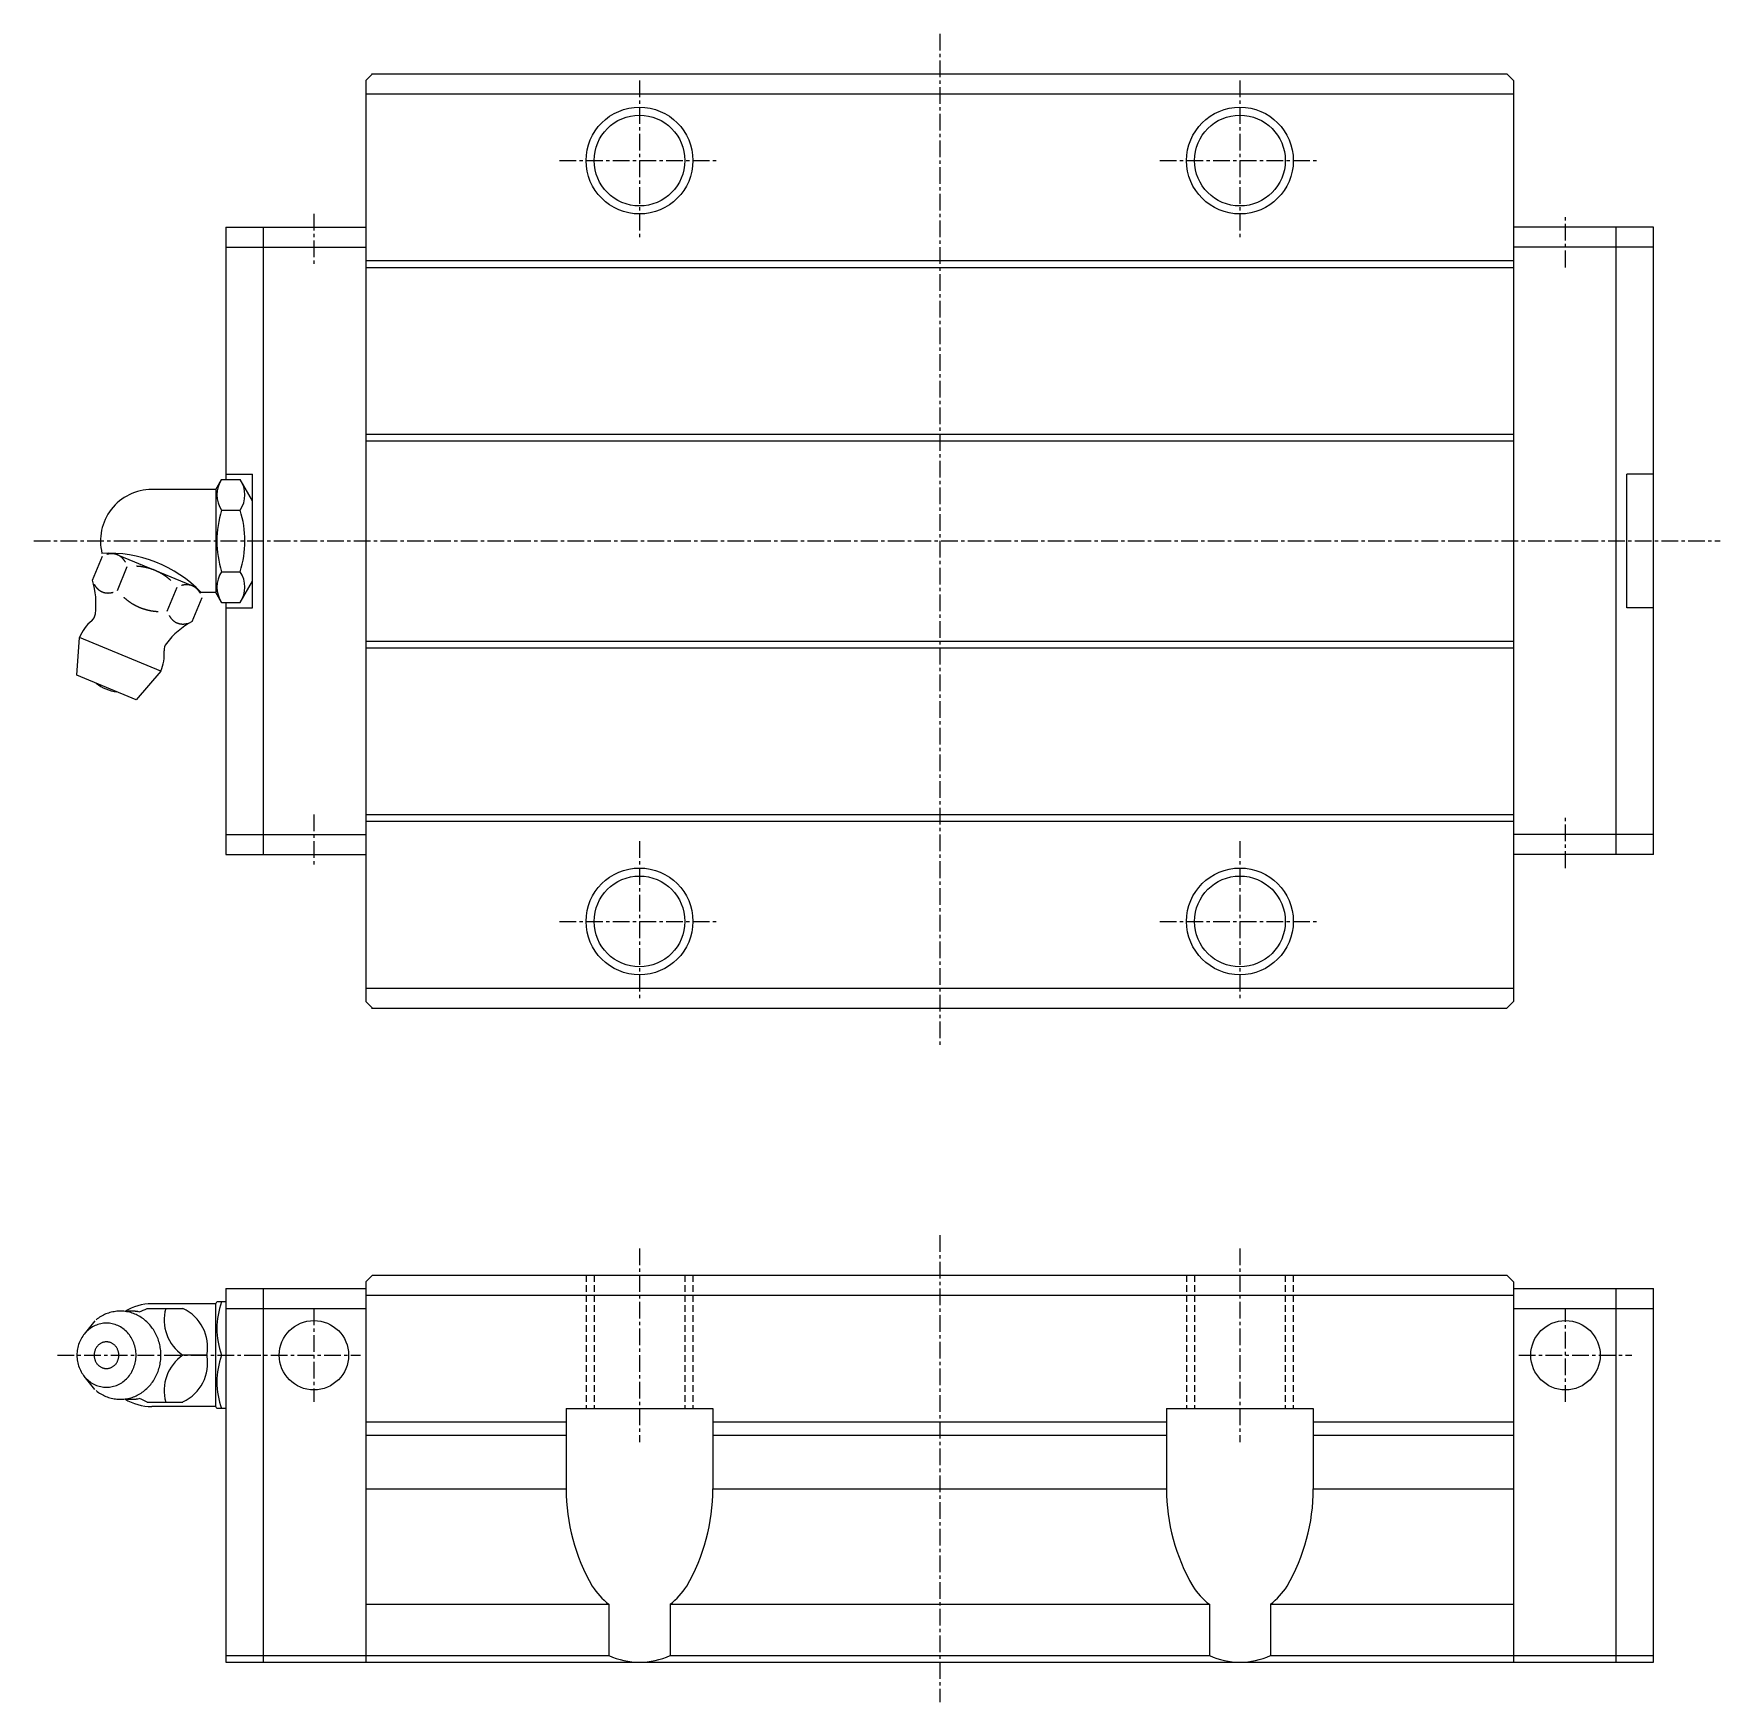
# Model space of a CAD drawing. Extents: x 10 to 241, y 10 to 159.
# Drawn here: x 114.6 to 241, y 34 to 159 of the extents above; entities that cross this region are included whole.
import ezdxf

# ---------------------------------------------------------------- set-up
doc = ezdxf.new("R2010")
doc.units = 0
doc.linetypes.add('CENTER', pattern=[2, 1.25, -0.25, 0.25, -0.25])
doc.linetypes.add('DASHED', pattern=[0.75, 0.5, -0.25])
doc.layers.get('0').update_dxf_attribs({"linetype": 'CONTINUOUS'})
doc.layers.add('CENTER', color=1, linetype='CENTER')

msp = doc.modelspace()

# ---------------------------------------------------------------- linework, layer by layer
at = {"color": 7, "linetype": 'CONTINUOUS'}
for p, q in [((139.499905, 155.49992), (139.999925, 155.99993)), ((139.499925, 155.49996), (139.499925, 86.49996)), ((139.905575, 155.99996), (224.999875, 155.99996)), ((224.999875, 155.99994), (225.499865, 155.49993)), ((225.499925, 155.49993), (225.499925, 86.49999)), ((139.499925, 154.49996), (225.499925, 154.49996)), ((128.999925, 144.49996), (128.999925, 125.59996)), ((128.999925, 144.49996), (139.499925, 144.49996)), ((131.799915, 144.49996), (131.799915, 97.49996)), ((235.999905, 144.49996), (225.499905, 144.49996)), ((233.199925, 97.49996), (233.199925, 144.49996)), ((235.999905, 97.49996), (235.999905, 144.49996)), ((128.999925, 142.99996), (139.499925, 142.99996)), ((235.999905, 142.99996), (225.499905, 142.99996)), ((139.499925, 141.99996), (225.499925, 141.99996)), ((139.499925, 141.49996), (225.499925, 141.49996)), ((139.499925, 128.99996), (225.499925, 128.99996)), ((139.499925, 128.49996), (225.499925, 128.49996)), ((128.243165, 124.84996), (128.676175, 125.59996)), ((128.676165, 125.59996), (130.076165, 125.59996)), ((128.999925, 125.99996), (130.999925, 125.99996)), ((130.999925, 123.99995), (130.076155, 125.59996)), ((130.999925, 115.99996), (130.999925, 125.99996)), ((235.999905, 125.99996), (233.999905, 125.99996)), ((233.999905, 115.99994), (233.999905, 125.99994)), ((128.243145, 124.84996), (123.452025, 124.84996)), ((128.243165, 124.84996), (128.243165, 117.14995)), ((128.676185, 123.29996), (130.076155, 123.29996)), ((118.999405, 118.0622), (119.743285, 119.85808)), ((126.770345, 117.51896), (120.603825, 120.07322)), ((120.870265, 117.28726), (121.614145, 119.08315)), ((128.676175, 118.69996), (130.076165, 118.69996)), ((130.076155, 116.39995), (130.999925, 117.99996)), ((124.611965, 115.73739), (125.355855, 117.53328)), ((126.482825, 114.96246), (127.226705, 116.75835)), ((128.243145, 117.14996), (127.146905, 117.14996)), ((128.676175, 116.39995), (128.243165, 117.14995)), ((128.676165, 116.39996), (130.076175, 116.39996)), ((128.999925, 116.39996), (128.999925, 97.49996)), ((128.999925, 115.99996), (130.999925, 115.99996)), ((235.999905, 115.99996), (233.999905, 115.99996)), ((117.834275, 110.93768), (118.036035, 113.77657)), ((124.133635, 111.25086), (118.036035, 113.77657)), ((139.499925, 113.49996), (225.499925, 113.49996)), ((139.499925, 112.99996), (225.499925, 112.99996)), ((124.133635, 111.25086), (122.268895, 109.1008)), ((122.268895, 109.1008), (117.834275, 110.93768)), ((139.499925, 100.49996), (225.499925, 100.49996)), ((139.499925, 99.99996), (225.499925, 99.99996)), ((128.999925, 98.99996), (139.499925, 98.99996)), ((235.999905, 98.99996), (225.499905, 98.99996)), ((128.999925, 97.49996), (139.499925, 97.49996)), ((235.999905, 97.49996), (225.499905, 97.49996)), ((139.499925, 87.49996), (225.499925, 87.49996)), ((139.499875, 86.49997), (139.999895, 85.99996)), ((139.905575, 85.99996), (224.999875, 85.99996)), ((224.999885, 85.99997), (225.499875, 86.49998)), ((139.49988, 65.49996), (139.9999, 65.99997)), ((139.99995, 65.99996), (224.99991, 65.99996)), ((224.99988, 65.99998), (225.49988, 65.49997)), ((128.99997, 64.99998), (128.99997, 36.99998)), ((128.99997, 64.99998), (139.49995, 64.99998)), ((131.79996, 64.99998), (131.79996, 36.99998)), ((139.49995, 65.5), (139.49995, 36.99998)), ((139.49995, 64.49996), (225.49995, 64.49996)), ((225.49995, 65.49993), (225.49995, 36.99998)), ((225.49995, 64.99998), (235.99994, 64.99998)), ((233.19995, 36.99998), (233.19995, 64.99998)), ((235.99994, 36.99998), (235.99994, 64.99998)), ((123.09889, 63.50738), (125.78334, 63.50738)), ((128.24319, 63.84996), (123.44787, 63.84996)), ((128.24319, 63.84998), (128.32979, 63.99998)), ((128.24319, 56.14998), (128.24319, 63.84998)), ((128.99997, 63.99998), (128.32979, 63.99998)), ((128.99997, 63.49998), (139.49995, 63.49998)), ((225.49995, 63.49998), (235.99994, 63.49998)), ((119.18163, 62.57799), (118.376, 61.57176)), ((127.57135, 59.99998), (125.7755, 59.99998)), ((128.67621, 59.99998), (128.99997, 59.99998)), ((119.18163, 57.42197), (118.376, 58.4282)), ((123.09889, 56.49258), (125.78334, 56.49258)), ((128.24319, 56.14997), (123.45207, 56.14997)), ((128.32979, 55.99998), (128.24319, 56.14998)), ((128.99997, 55.99998), (128.32979, 55.99998)), ((154.49996, 55.99996), (165.49996, 55.99996)), ((154.49996, 55.99996), (154.49996, 49.99996)), ((165.49996, 55.99996), (165.49996, 49.99996)), ((199.49996, 55.99996), (210.49996, 55.99996)), ((199.49996, 55.99996), (199.49996, 49.99996)), ((210.49996, 55.99996), (210.49996, 49.99996)), ((139.49996, 54.99996), (154.49996, 54.99996)), ((165.49996, 54.99996), (199.49996, 54.99996)), ((210.49996, 54.99996), (225.49996, 54.99996)), ((139.49996, 53.99996), (154.49996, 53.99996)), ((165.49996, 53.99996), (199.49996, 53.99996)), ((210.49996, 53.99996), (225.49996, 53.99996)), ((139.49996, 49.99996), (154.49996, 49.99996)), ((165.49996, 49.99996), (199.49996, 49.99996)), ((210.49996, 49.99996), (225.49996, 49.99996)), ((139.49996, 41.33998), (157.70835, 41.33998)), ((157.70835, 41.33998), (157.70835, 37.5)), ((162.29156, 41.33998), (202.70835, 41.33998)), ((162.29156, 41.33998), (162.29156, 37.5)), ((202.70835, 41.33998), (202.70835, 37.5)), ((207.29156, 41.33998), (225.49996, 41.33998)), ((207.29156, 41.33998), (207.29156, 37.5)), ((128.99997, 37.49998), (139.49995, 37.49998)), ((128.99997, 36.99998), (139.49995, 36.99998)), ((139.49995, 37), (225.49995, 37)), ((139.49996, 37.5), (157.70835, 37.5)), ((162.29156, 37.5), (202.70835, 37.5)), ((207.29156, 37.5), (225.49996, 37.5)), ((225.49995, 37.49998), (235.99994, 37.49998)), ((225.49995, 36.99998), (235.99994, 36.99998))]:
    msp.add_line(p, q, dxfattribs=at)
at = {"color": 3, "linetype": 'DASHED'}
for p, q in [((155.99995, 65.99996), (155.99995, 55.99996)), ((156.59995, 65.99996), (156.59995, 55.99996)), ((163.39995, 65.99996), (163.39995, 55.99996)), ((163.99995, 65.99996), (163.99995, 55.99996)), ((200.99995, 65.99996), (200.99995, 55.99996)), ((201.59995, 65.99996), (201.59995, 55.99996)), ((208.39995, 65.99996), (208.39995, 55.99996)), ((208.99995, 65.99996), (208.99995, 55.99996))]:
    msp.add_line(p, q, dxfattribs=at)
at = {"color": 7, "linetype": 'CONTINUOUS'}
for points in [[(121.476, 119.406, 0), (121.469, 119.418, 0), (121.462, 119.43, 0), (121.455, 119.442, 0), (121.448, 119.454, 0), (121.441, 119.466, 0), (121.434, 119.477, 0), (121.426, 119.489, 0), (121.419, 119.5, 0), (121.411, 119.512, 0), (121.404, 119.523, 0), (121.396, 119.534, 0), (121.388, 119.545, 0), (121.38, 119.556, 0), (121.372, 119.567, 0), (121.364, 119.577, 0), (121.356, 119.588, 0), (121.348, 119.598, 0), (121.34, 119.609, 0), (121.331, 119.619, 0), (121.323, 119.629, 0), (121.314, 119.639, 0), (121.306, 119.649, 0), (121.297, 119.659, 0), (121.288, 119.669, 0), (121.28, 119.678, 0), (121.271, 119.688, 0), (121.262, 119.697, 0), (121.253, 119.706, 0), (121.243, 119.715, 0), (121.234, 119.725, 0), (121.225, 119.733, 0), (121.216, 119.742, 0), (121.206, 119.751, 0), (121.197, 119.759, 0), (121.187, 119.768, 0), (121.177, 119.776, 0), (121.168, 119.784, 0), (121.158, 119.792, 0), (121.148, 119.8, 0), (121.138, 119.808, 0), (121.128, 119.816, 0), (121.118, 119.823, 0), (121.108, 119.831, 0), (121.098, 119.838, 0), (121.088, 119.845, 0), (121.077, 119.852, 0), (121.067, 119.859, 0), (121.056, 119.866, 0), (121.046, 119.873, 0), (121.035, 119.88, 0), (121.025, 119.886, 0), (121.014, 119.892, 0), (121.003, 119.899, 0), (120.992, 119.905, 0), (120.981, 119.911, 0), (120.97, 119.916, 0), (120.959, 119.922, 0), (120.948, 119.928, 0), (120.937, 119.933, 0), (120.926, 119.939, 0), (120.915, 119.944, 0), (120.904, 119.949, 0), (120.892, 119.954, 0), (120.881, 119.958, 0), (120.869, 119.963, 0), (120.858, 119.968, 0), (120.846, 119.972, 0), (120.835, 119.976, 0), (120.823, 119.981, 0), (120.811, 119.985, 0), (120.799, 119.988, 0), (120.788, 119.992, 0), (120.776, 119.996, 0), (120.764, 119.999, 0), (120.752, 120.003, 0), (120.74, 120.006, 0), (120.728, 120.009, 0), (120.716, 120.012, 0), (120.704, 120.015, 0), (120.691, 120.017, 0), (120.679, 120.02, 0), (120.667, 120.022, 0), (120.655, 120.025, 0), (120.642, 120.027, 0), (120.63, 120.029, 0), (120.617, 120.031, 0), (120.605, 120.033, 0), (120.592, 120.034, 0), (120.58, 120.036, 0), (120.567, 120.037, 0), (120.555, 120.038, 0), (120.542, 120.039, 0), (120.529, 120.04, 0), (120.517, 120.041, 0), (120.504, 120.042, 0), (120.491, 120.042, 0), (120.478, 120.043, 0), (120.465, 120.043, 0), (120.453, 120.043, 0), (120.44, 120.043, 0), (120.427, 120.043, 0), (120.414, 120.043, 0), (120.401, 120.042, 0), (120.388, 120.042, 0), (120.375, 120.041, 0), (120.362, 120.04, 0), (120.348, 120.039, 0), (120.335, 120.038, 0), (120.322, 120.037, 0), (120.309, 120.036, 0), (120.296, 120.034, 0), (120.283, 120.033, 0), (120.269, 120.031, 0), (120.256, 120.029, 0), (120.243, 120.027, 0), (120.23, 120.025, 0), (120.216, 120.023, 0), (120.203, 120.02, 0), (120.19, 120.018, 0), (120.176, 120.015, 0), (120.163, 120.012, 0), (120.15, 120.009, 0), (120.136, 120.006, 0), (120.123, 120.003, 0), (120.11, 120, 0), (120.096, 119.996, 0), (120.083, 119.992, 0), (120.069, 119.989, 0)], [(124.881, 118.034, 0), (124.865, 118.05, 0), (124.848, 118.065, 0), (124.831, 118.08, 0), (124.814, 118.095, 0), (124.796, 118.11, 0), (124.779, 118.124, 0), (124.762, 118.139, 0), (124.745, 118.153, 0), (124.727, 118.168, 0), (124.71, 118.182, 0), (124.693, 118.196, 0), (124.675, 118.21, 0), (124.657, 118.224, 0), (124.64, 118.238, 0), (124.622, 118.252, 0), (124.604, 118.266, 0), (124.586, 118.279, 0), (124.569, 118.293, 0), (124.551, 118.306, 0), (124.533, 118.319, 0), (124.515, 118.333, 0), (124.496, 118.346, 0), (124.478, 118.359, 0), (124.46, 118.371, 0), (124.442, 118.384, 0), (124.423, 118.397, 0), (124.405, 118.409, 0), (124.387, 118.422, 0), (124.368, 118.434, 0), (124.35, 118.446, 0), (124.331, 118.458, 0), (124.312, 118.47, 0), (124.293, 118.482, 0), (124.275, 118.494, 0), (124.256, 118.506, 0), (124.237, 118.517, 0), (124.218, 118.528, 0), (124.199, 118.54, 0), (124.18, 118.551, 0), (124.161, 118.562, 0), (124.142, 118.573, 0), (124.122, 118.584, 0), (124.103, 118.595, 0), (124.084, 118.606, 0), (124.065, 118.616, 0), (124.045, 118.627, 0), (124.026, 118.637, 0), (124.006, 118.647, 0), (123.987, 118.657, 0), (123.967, 118.667, 0), (123.947, 118.677, 0), (123.928, 118.687, 0), (123.908, 118.697, 0), (123.888, 118.706, 0), (123.868, 118.716, 0), (123.848, 118.725, 0), (123.828, 118.734, 0), (123.808, 118.744, 0), (123.788, 118.753, 0), (123.768, 118.762, 0), (123.748, 118.77, 0), (123.728, 118.779, 0), (123.707, 118.788, 0), (123.687, 118.796, 0), (123.667, 118.804, 0), (123.646, 118.813, 0), (123.626, 118.821, 0), (123.605, 118.829, 0), (123.585, 118.837, 0), (123.564, 118.845, 0), (123.544, 118.852, 0), (123.523, 118.86, 0), (123.502, 118.867, 0), (123.482, 118.875, 0), (123.461, 118.882, 0), (123.44, 118.889, 0), (123.419, 118.896, 0), (123.398, 118.903, 0), (123.377, 118.91, 0), (123.356, 118.916, 0), (123.335, 118.923, 0), (123.314, 118.929, 0), (123.293, 118.936, 0), (123.272, 118.942, 0), (123.251, 118.948, 0), (123.229, 118.954, 0), (123.208, 118.96, 0), (123.187, 118.966, 0), (123.165, 118.971, 0), (123.144, 118.977, 0), (123.122, 118.982, 0), (123.101, 118.988, 0), (123.079, 118.993, 0), (123.058, 118.998, 0), (123.036, 119.003, 0), (123.015, 119.008, 0), (122.993, 119.012, 0), (122.971, 119.017, 0), (122.949, 119.022, 0), (122.928, 119.026, 0), (122.906, 119.03, 0), (122.884, 119.034, 0), (122.862, 119.038, 0), (122.84, 119.042, 0), (122.818, 119.046, 0), (122.796, 119.05, 0), (122.774, 119.053, 0), (122.752, 119.057, 0), (122.73, 119.06, 0), (122.708, 119.064, 0), (122.686, 119.067, 0), (122.663, 119.07, 0), (122.641, 119.073, 0), (122.619, 119.075, 0), (122.597, 119.078, 0), (122.574, 119.081, 0), (122.552, 119.083, 0), (122.53, 119.085, 0), (122.507, 119.087, 0), (122.485, 119.09, 0), (122.462, 119.092, 0), (122.44, 119.093, 0), (122.417, 119.095, 0), (122.395, 119.097, 0), (122.372, 119.098, 0), (122.349, 119.1, 0), (122.327, 119.101, 0), (122.304, 119.102, 0)], [(119.138, 117.739, 0), (119.144, 117.727, 0), (119.151, 117.715, 0), (119.158, 117.703, 0), (119.165, 117.691, 0), (119.173, 117.68, 0), (119.18, 117.668, 0), (119.187, 117.656, 0), (119.195, 117.645, 0), (119.202, 117.634, 0), (119.21, 117.622, 0), (119.218, 117.611, 0), (119.225, 117.6, 0), (119.233, 117.589, 0), (119.241, 117.579, 0), (119.249, 117.568, 0), (119.257, 117.557, 0), (119.266, 117.547, 0), (119.274, 117.537, 0), (119.282, 117.526, 0), (119.291, 117.516, 0), (119.299, 117.506, 0), (119.308, 117.496, 0), (119.316, 117.486, 0), (119.325, 117.477, 0), (119.334, 117.467, 0), (119.343, 117.458, 0), (119.352, 117.448, 0), (119.361, 117.439, 0), (119.37, 117.43, 0), (119.379, 117.421, 0), (119.389, 117.412, 0), (119.398, 117.403, 0), (119.407, 117.395, 0), (119.417, 117.386, 0), (119.426, 117.378, 0), (119.436, 117.369, 0), (119.446, 117.361, 0), (119.456, 117.353, 0), (119.465, 117.345, 0), (119.475, 117.337, 0), (119.485, 117.33, 0), (119.495, 117.322, 0), (119.506, 117.315, 0), (119.516, 117.307, 0), (119.526, 117.3, 0), (119.536, 117.293, 0), (119.547, 117.286, 0), (119.557, 117.279, 0), (119.568, 117.272, 0), (119.578, 117.266, 0), (119.589, 117.259, 0), (119.6, 117.253, 0), (119.61, 117.247, 0), (119.621, 117.241, 0), (119.632, 117.235, 0), (119.643, 117.229, 0), (119.654, 117.223, 0), (119.665, 117.218, 0), (119.676, 117.212, 0), (119.687, 117.207, 0), (119.699, 117.202, 0), (119.71, 117.197, 0), (119.721, 117.192, 0), (119.733, 117.187, 0), (119.744, 117.182, 0), (119.756, 117.178, 0), (119.767, 117.173, 0), (119.779, 117.169, 0), (119.791, 117.165, 0), (119.802, 117.161, 0), (119.814, 117.157, 0), (119.826, 117.153, 0), (119.838, 117.15, 0), (119.85, 117.146, 0), (119.862, 117.143, 0), (119.874, 117.139, 0), (119.886, 117.136, 0), (119.898, 117.133, 0), (119.91, 117.131, 0), (119.922, 117.128, 0), (119.934, 117.125, 0), (119.947, 117.123, 0), (119.959, 117.121, 0), (119.971, 117.118, 0), (119.984, 117.116, 0), (119.996, 117.115, 0), (120.009, 117.113, 0), (120.021, 117.111, 0), (120.034, 117.11, 0), (120.046, 117.108, 0), (120.059, 117.107, 0), (120.072, 117.106, 0), (120.084, 117.105, 0), (120.097, 117.104, 0), (120.11, 117.104, 0), (120.122, 117.103, 0), (120.135, 117.103, 0), (120.148, 117.102, 0), (120.161, 117.102, 0), (120.174, 117.102, 0), (120.187, 117.102, 0), (120.2, 117.103, 0), (120.213, 117.103, 0), (120.226, 117.104, 0), (120.239, 117.104, 0), (120.252, 117.105, 0), (120.265, 117.106, 0), (120.278, 117.107, 0), (120.291, 117.108, 0), (120.304, 117.11, 0), (120.318, 117.111, 0), (120.331, 117.113, 0), (120.344, 117.114, 0), (120.357, 117.116, 0), (120.371, 117.118, 0), (120.384, 117.12, 0), (120.397, 117.123, 0), (120.41, 117.125, 0), (120.424, 117.128, 0), (120.437, 117.13, 0), (120.45, 117.133, 0), (120.464, 117.136, 0), (120.477, 117.139, 0), (120.491, 117.142, 0), (120.504, 117.146, 0), (120.517, 117.149, 0), (120.531, 117.153, 0), (120.544, 117.157, 0)], [(127.089, 117.081, 0), (127.082, 117.093, 0), (127.075, 117.105, 0), (127.068, 117.117, 0), (127.061, 117.129, 0), (127.053, 117.141, 0), (127.046, 117.153, 0), (127.039, 117.164, 0), (127.031, 117.176, 0), (127.024, 117.187, 0), (127.016, 117.198, 0), (127.008, 117.209, 0), (127.001, 117.22, 0), (126.993, 117.231, 0), (126.985, 117.242, 0), (126.977, 117.253, 0), (126.969, 117.263, 0), (126.961, 117.274, 0), (126.952, 117.284, 0), (126.944, 117.294, 0), (126.935, 117.304, 0), (126.927, 117.314, 0), (126.918, 117.324, 0), (126.91, 117.334, 0), (126.901, 117.344, 0), (126.892, 117.353, 0), (126.883, 117.363, 0), (126.874, 117.372, 0), (126.865, 117.382, 0), (126.856, 117.391, 0), (126.847, 117.4, 0), (126.838, 117.409, 0), (126.828, 117.417, 0), (126.819, 117.426, 0), (126.809, 117.435, 0), (126.8, 117.443, 0), (126.79, 117.451, 0), (126.78, 117.459, 0), (126.771, 117.468, 0), (126.761, 117.475, 0), (126.751, 117.483, 0), (126.741, 117.491, 0), (126.731, 117.499, 0), (126.721, 117.506, 0), (126.71, 117.513, 0), (126.7, 117.521, 0), (126.69, 117.528, 0), (126.679, 117.535, 0), (126.669, 117.541, 0), (126.658, 117.548, 0), (126.648, 117.555, 0), (126.637, 117.561, 0), (126.626, 117.568, 0), (126.616, 117.574, 0), (126.605, 117.58, 0), (126.594, 117.586, 0), (126.583, 117.592, 0), (126.572, 117.597, 0), (126.561, 117.603, 0), (126.55, 117.608, 0), (126.539, 117.614, 0), (126.527, 117.619, 0), (126.516, 117.624, 0), (126.505, 117.629, 0), (126.493, 117.634, 0), (126.482, 117.638, 0), (126.47, 117.643, 0), (126.459, 117.647, 0), (126.447, 117.652, 0), (126.436, 117.656, 0), (126.424, 117.66, 0), (126.412, 117.664, 0), (126.4, 117.667, 0), (126.388, 117.671, 0), (126.376, 117.675, 0), (126.364, 117.678, 0), (126.352, 117.681, 0), (126.34, 117.684, 0), (126.328, 117.687, 0), (126.316, 117.69, 0), (126.304, 117.693, 0), (126.292, 117.695, 0), (126.279, 117.698, 0), (126.267, 117.7, 0), (126.255, 117.702, 0), (126.242, 117.704, 0), (126.23, 117.706, 0), (126.218, 117.708, 0), (126.205, 117.709, 0), (126.192, 117.711, 0), (126.18, 117.712, 0), (126.167, 117.713, 0), (126.155, 117.715, 0), (126.142, 117.715, 0), (126.129, 117.716, 0), (126.116, 117.717, 0), (126.104, 117.717, 0), (126.091, 117.718, 0), (126.078, 117.718, 0), (126.065, 117.718, 0), (126.052, 117.718, 0), (126.039, 117.718, 0), (126.026, 117.718, 0), (126.013, 117.718, 0), (126, 117.717, 0), (125.987, 117.716, 0), (125.974, 117.716, 0), (125.961, 117.715, 0), (125.948, 117.714, 0), (125.935, 117.712, 0), (125.922, 117.711, 0), (125.908, 117.709, 0), (125.895, 117.708, 0), (125.882, 117.706, 0), (125.869, 117.704, 0), (125.856, 117.702, 0), (125.842, 117.7, 0), (125.829, 117.698, 0), (125.816, 117.695, 0), (125.802, 117.693, 0), (125.789, 117.69, 0), (125.776, 117.687, 0), (125.762, 117.684, 0), (125.749, 117.681, 0), (125.736, 117.678, 0), (125.722, 117.675, 0), (125.709, 117.671, 0), (125.695, 117.668, 0), (125.682, 117.664, 0)], [(121.345, 116.786, 0), (121.362, 116.771, 0), (121.378, 116.756, 0), (121.395, 116.741, 0), (121.413, 116.726, 0), (121.43, 116.711, 0), (121.447, 116.696, 0), (121.464, 116.682, 0), (121.481, 116.667, 0), (121.499, 116.653, 0), (121.516, 116.638, 0), (121.534, 116.624, 0), (121.551, 116.61, 0), (121.569, 116.596, 0), (121.586, 116.582, 0), (121.604, 116.568, 0), (121.622, 116.555, 0), (121.64, 116.541, 0), (121.658, 116.528, 0), (121.675, 116.514, 0), (121.693, 116.501, 0), (121.712, 116.488, 0), (121.73, 116.475, 0), (121.748, 116.462, 0), (121.766, 116.449, 0), (121.784, 116.436, 0), (121.803, 116.424, 0), (121.821, 116.411, 0), (121.84, 116.399, 0), (121.858, 116.387, 0), (121.877, 116.374, 0), (121.895, 116.362, 0), (121.914, 116.35, 0), (121.933, 116.338, 0), (121.951, 116.327, 0), (121.97, 116.315, 0), (121.989, 116.303, 0), (122.008, 116.292, 0), (122.027, 116.281, 0), (122.046, 116.269, 0), (122.065, 116.258, 0), (122.084, 116.247, 0), (122.104, 116.236, 0), (122.123, 116.226, 0), (122.142, 116.215, 0), (122.162, 116.204, 0), (122.181, 116.194, 0), (122.2, 116.184, 0), (122.22, 116.173, 0), (122.24, 116.163, 0), (122.259, 116.153, 0), (122.279, 116.143, 0), (122.299, 116.133, 0), (122.318, 116.124, 0), (122.338, 116.114, 0), (122.358, 116.105, 0), (122.378, 116.095, 0), (122.398, 116.086, 0), (122.418, 116.077, 0), (122.438, 116.068, 0), (122.458, 116.059, 0), (122.478, 116.05, 0), (122.498, 116.042, 0), (122.519, 116.033, 0), (122.539, 116.024, 0), (122.559, 116.016, 0), (122.58, 116.008, 0), (122.6, 116, 0), (122.621, 115.992, 0), (122.641, 115.984, 0), (122.662, 115.976, 0), (122.682, 115.968, 0), (122.703, 115.961, 0), (122.724, 115.953, 0), (122.745, 115.946, 0), (122.765, 115.939, 0), (122.786, 115.932, 0), (122.807, 115.925, 0), (122.828, 115.918, 0), (122.849, 115.911, 0), (122.87, 115.904, 0), (122.891, 115.898, 0), (122.912, 115.891, 0), (122.933, 115.885, 0), (122.954, 115.879, 0), (122.976, 115.872, 0), (122.997, 115.867, 0), (123.018, 115.861, 0), (123.039, 115.855, 0), (123.061, 115.849, 0), (123.082, 115.844, 0), (123.104, 115.838, 0), (123.125, 115.833, 0), (123.147, 115.828, 0), (123.168, 115.823, 0), (123.19, 115.818, 0), (123.211, 115.813, 0), (123.233, 115.808, 0), (123.255, 115.804, 0), (123.277, 115.799, 0), (123.298, 115.795, 0), (123.32, 115.79, 0), (123.342, 115.786, 0), (123.364, 115.782, 0), (123.386, 115.778, 0), (123.408, 115.774, 0), (123.43, 115.771, 0), (123.452, 115.767, 0), (123.474, 115.764, 0), (123.496, 115.76, 0), (123.518, 115.757, 0), (123.54, 115.754, 0), (123.563, 115.751, 0), (123.585, 115.748, 0), (123.607, 115.745, 0), (123.629, 115.743, 0), (123.652, 115.74, 0), (123.674, 115.738, 0), (123.697, 115.735, 0), (123.719, 115.733, 0), (123.741, 115.731, 0), (123.764, 115.729, 0), (123.786, 115.727, 0), (123.809, 115.725, 0), (123.831, 115.724, 0), (123.854, 115.722, 0), (123.877, 115.721, 0), (123.899, 115.72, 0), (123.922, 115.718, 0)], [(124.75, 115.415, 0), (124.757, 115.402, 0), (124.764, 115.39, 0), (124.771, 115.378, 0), (124.778, 115.367, 0), (124.785, 115.355, 0), (124.793, 115.343, 0), (124.8, 115.332, 0), (124.807, 115.32, 0), (124.815, 115.309, 0), (124.822, 115.298, 0), (124.83, 115.287, 0), (124.838, 115.276, 0), (124.846, 115.265, 0), (124.854, 115.254, 0), (124.862, 115.243, 0), (124.87, 115.233, 0), (124.878, 115.222, 0), (124.886, 115.212, 0), (124.895, 115.201, 0), (124.903, 115.191, 0), (124.912, 115.181, 0), (124.92, 115.171, 0), (124.929, 115.162, 0), (124.938, 115.152, 0), (124.947, 115.142, 0), (124.955, 115.133, 0), (124.964, 115.123, 0), (124.974, 115.114, 0), (124.983, 115.105, 0), (124.992, 115.096, 0), (125.001, 115.087, 0), (125.01, 115.078, 0), (125.02, 115.07, 0), (125.029, 115.061, 0), (125.039, 115.053, 0), (125.049, 115.044, 0), (125.058, 115.036, 0), (125.068, 115.028, 0), (125.078, 115.02, 0), (125.088, 115.012, 0), (125.098, 115.005, 0), (125.108, 114.997, 0), (125.118, 114.99, 0), (125.128, 114.982, 0), (125.139, 114.975, 0), (125.149, 114.968, 0), (125.159, 114.961, 0), (125.17, 114.954, 0), (125.18, 114.948, 0), (125.191, 114.941, 0), (125.201, 114.934, 0), (125.212, 114.928, 0), (125.223, 114.922, 0), (125.234, 114.916, 0), (125.245, 114.91, 0), (125.256, 114.904, 0), (125.267, 114.898, 0), (125.278, 114.893, 0), (125.289, 114.887, 0), (125.3, 114.882, 0), (125.311, 114.877, 0), (125.323, 114.872, 0), (125.334, 114.867, 0), (125.345, 114.862, 0), (125.357, 114.857, 0), (125.368, 114.853, 0), (125.38, 114.848, 0), (125.391, 114.844, 0), (125.403, 114.84, 0), (125.415, 114.836, 0), (125.427, 114.832, 0), (125.438, 114.828, 0), (125.45, 114.825, 0), (125.462, 114.821, 0), (125.474, 114.818, 0), (125.486, 114.815, 0), (125.498, 114.812, 0), (125.51, 114.809, 0), (125.522, 114.806, 0), (125.535, 114.803, 0), (125.547, 114.801, 0), (125.559, 114.798, 0), (125.571, 114.796, 0), (125.584, 114.794, 0), (125.596, 114.792, 0), (125.609, 114.79, 0), (125.621, 114.788, 0), (125.634, 114.786, 0), (125.646, 114.785, 0), (125.659, 114.784, 0), (125.671, 114.782, 0), (125.684, 114.781, 0), (125.697, 114.78, 0), (125.709, 114.779, 0), (125.722, 114.779, 0), (125.735, 114.778, 0), (125.748, 114.778, 0), (125.761, 114.778, 0), (125.774, 114.777, 0), (125.787, 114.777, 0), (125.799, 114.778, 0), (125.812, 114.778, 0), (125.825, 114.778, 0), (125.838, 114.779, 0), (125.851, 114.779, 0), (125.865, 114.78, 0), (125.878, 114.781, 0), (125.891, 114.782, 0), (125.904, 114.783, 0), (125.917, 114.785, 0), (125.93, 114.786, 0), (125.943, 114.788, 0), (125.957, 114.79, 0), (125.97, 114.792, 0), (125.983, 114.794, 0), (125.996, 114.796, 0), (126.01, 114.798, 0), (126.023, 114.8, 0), (126.036, 114.803, 0), (126.05, 114.806, 0), (126.063, 114.808, 0), (126.076, 114.811, 0), (126.09, 114.814, 0), (126.103, 114.818, 0), (126.117, 114.821, 0), (126.13, 114.824, 0), (126.143, 114.828, 0), (126.157, 114.832, 0)], [(119.274, 57.3451, 0), (119.36, 57.2791, 0), (119.447, 57.2164, 0), (119.537, 57.1569, 0), (119.628, 57.1008, 0), (119.722, 57.0482, 0), (119.817, 56.9991, 0), (119.913, 56.9536, 0), (120.011, 56.9116, 0), (120.11, 56.8734, 0), (120.21, 56.8389, 0), (120.311, 56.8081, 0), (120.413, 56.7811, 0), (120.516, 56.7579, 0), (120.62, 56.7386, 0), (120.724, 56.7232, 0), (120.828, 56.7117, 0), (120.933, 56.7041, 0), (121.038, 56.7004, 0), (121.143, 56.7006, 0), (121.248, 56.7047, 0), (121.353, 56.7128, 0), (121.458, 56.7248, 0), (121.562, 56.7406, 0), (121.665, 56.7604, 0), (121.768, 56.7839, 0), (121.87, 56.8114, 0), (121.971, 56.8426, 0), (122.071, 56.8775, 0), (122.17, 56.9162, 0), (122.268, 56.9585, 0), (122.364, 57.0045, 0), (122.459, 57.054, 0), (122.552, 57.107, 0), (122.643, 57.1634, 0), (122.732, 57.2233, 0), (122.82, 57.2864, 0), (122.905, 57.3527, 0), (122.988, 57.4222, 0), (123.069, 57.4948, 0), (123.148, 57.5703, 0), (123.224, 57.6487, 0), (123.298, 57.73, 0), (123.369, 57.8139, 0), (123.437, 57.9004, 0), (123.502, 57.9894, 0), (123.565, 58.0808, 0), (123.625, 58.1745, 0), (123.681, 58.2704, 0), (123.735, 58.3683, 0), (123.785, 58.4681, 0), (123.832, 58.5698, 0), (123.876, 58.6732, 0), (123.917, 58.7781, 0), (123.954, 58.8845, 0), (123.988, 58.9923, 0), (124.018, 59.1012, 0), (124.045, 59.2112, 0), (124.069, 59.3221, 0), (124.088, 59.4339, 0), (124.105, 59.5463, 0), (124.117, 59.6592, 0), (124.126, 59.7726, 0), (124.132, 59.8862, 0), (124.134, 60, 0), (124.132, 60.1137, 0), (124.126, 60.2274, 0), (124.117, 60.3407, 0), (124.105, 60.4537, 0), (124.088, 60.5661, 0), (124.069, 60.6778, 0), (124.045, 60.7888, 0), (124.018, 60.8988, 0), (123.988, 61.0077, 0), (123.954, 61.1154, 0), (123.917, 61.2218, 0), (123.876, 61.3268, 0), (123.832, 61.4301, 0), (123.785, 61.5318, 0), (123.735, 61.6317, 0), (123.681, 61.7296, 0), (123.625, 61.8254, 0), (123.565, 61.9191, 0), (123.502, 62.0105, 0), (123.437, 62.0996, 0), (123.369, 62.1861, 0), (123.298, 62.27, 0), (123.224, 62.3512, 0), (123.148, 62.4296, 0), (123.069, 62.5052, 0), (122.988, 62.5777, 0), (122.905, 62.6472, 0), (122.82, 62.7136, 0), (122.732, 62.7767, 0), (122.643, 62.8365, 0), (122.552, 62.893, 0), (122.459, 62.946, 0), (122.364, 62.9955, 0), (122.268, 63.0414, 0), (122.17, 63.0838, 0), (122.071, 63.1224, 0), (121.971, 63.1574, 0), (121.87, 63.1886, 0), (121.768, 63.216, 0), (121.665, 63.2396, 0), (121.562, 63.2593, 0), (121.458, 63.2752, 0), (121.353, 63.2872, 0), (121.248, 63.2952, 0), (121.143, 63.2994, 0), (121.038, 63.2996, 0), (120.933, 63.2959, 0), (120.828, 63.2883, 0), (120.724, 63.2767, 0), (120.62, 63.2613, 0), (120.516, 63.242, 0), (120.413, 63.2189, 0), (120.311, 63.1919, 0), (120.21, 63.1611, 0), (120.11, 63.1266, 0), (120.011, 63.0883, 0), (119.913, 63.0464, 0), (119.817, 63.0009, 0), (119.722, 62.9517, 0), (119.628, 62.8991, 0), (119.537, 62.8431, 0), (119.447, 62.7836, 0), (119.36, 62.7209, 0), (119.274, 62.6549, 0)], [(122.459, 63.2527, 0), (122.452, 63.254, 0), (122.445, 63.2553, 0), (122.438, 63.2565, 0), (122.431, 63.2578, 0), (122.424, 63.259, 0), (122.416, 63.2602, 0), (122.409, 63.2614, 0), (122.402, 63.2626, 0), (122.395, 63.2637, 0), (122.388, 63.2649, 0), (122.381, 63.266, 0), (122.374, 63.2671, 0), (122.367, 63.2682, 0), (122.36, 63.2692, 0), (122.353, 63.2703, 0), (122.346, 63.2713, 0), (122.339, 63.2723, 0), (122.331, 63.2733, 0), (122.324, 63.2743, 0), (122.317, 63.2752, 0), (122.31, 63.2762, 0), (122.303, 63.2771, 0), (122.296, 63.278, 0), (122.289, 63.2789, 0), (122.282, 63.2797, 0), (122.275, 63.2806, 0), (122.268, 63.2814, 0), (122.26, 63.2822, 0), (122.253, 63.283, 0), (122.246, 63.2838, 0), (122.239, 63.2845, 0), (122.232, 63.2853, 0), (122.225, 63.286, 0), (122.218, 63.2867, 0), (122.211, 63.2874, 0), (122.203, 63.2881, 0), (122.196, 63.2887, 0), (122.189, 63.2893, 0), (122.182, 63.2899, 0), (122.175, 63.2905, 0), (122.168, 63.2911, 0), (122.161, 63.2917, 0), (122.154, 63.2922, 0), (122.146, 63.2927, 0), (122.139, 63.2932, 0), (122.132, 63.2937, 0), (122.125, 63.2942, 0), (122.118, 63.2946, 0), (122.111, 63.2951, 0), (122.104, 63.2955, 0), (122.096, 63.2959, 0), (122.089, 63.2963, 0), (122.082, 63.2966, 0), (122.075, 63.297, 0), (122.068, 63.2973, 0), (122.061, 63.2976, 0), (122.054, 63.2979, 0), (122.046, 63.2981, 0), (122.039, 63.2984, 0), (122.032, 63.2986, 0), (122.025, 63.2988, 0), (122.018, 63.299, 0), (122.011, 63.2992, 0), (122.003, 63.2994, 0), (121.996, 63.2995, 0), (121.989, 63.2996, 0), (121.982, 63.2997, 0), (121.975, 63.2998, 0), (121.968, 63.2999, 0), (121.961, 63.2999, 0), (121.953, 63.3, 0), (121.946, 63.3, 0), (121.939, 63.3, 0), (121.932, 63.3, 0), (121.925, 63.2999, 0), (121.918, 63.2999, 0), (121.911, 63.2998, 0), (121.903, 63.2997, 0), (121.896, 63.2996, 0), (121.889, 63.2994, 0), (121.882, 63.2993, 0), (121.875, 63.2991, 0), (121.868, 63.2989, 0), (121.86, 63.2987, 0), (121.853, 63.2985, 0), (121.846, 63.2983, 0), (121.839, 63.298, 0), (121.832, 63.2977, 0), (121.825, 63.2974, 0), (121.818, 63.2971, 0), (121.81, 63.2968, 0), (121.803, 63.2964, 0), (121.796, 63.2961, 0), (121.789, 63.2957, 0), (121.782, 63.2953, 0), (121.775, 63.2949, 0), (121.768, 63.2944, 0), (121.76, 63.294, 0), (121.753, 63.2935, 0), (121.746, 63.293, 0), (121.739, 63.2925, 0), (121.732, 63.2919, 0), (121.725, 63.2914, 0), (121.718, 63.2908, 0), (121.71, 63.2902, 0), (121.703, 63.2896, 0), (121.696, 63.289, 0), (121.689, 63.2884, 0), (121.682, 63.2877, 0), (121.675, 63.287, 0), (121.668, 63.2863, 0), (121.661, 63.2856, 0), (121.653, 63.2849, 0), (121.646, 63.2842, 0), (121.639, 63.2834, 0), (121.632, 63.2826, 0), (121.625, 63.2818, 0), (121.618, 63.281, 0), (121.611, 63.2801, 0), (121.604, 63.2793, 0), (121.597, 63.2784, 0), (121.589, 63.2775, 0), (121.582, 63.2766, 0), (121.575, 63.2757, 0), (121.568, 63.2747, 0), (121.561, 63.2738, 0), (121.554, 63.2728, 0), (121.547, 63.2718, 0)], [(120.052, 57.6, 0), (120.16, 57.6029, 0), (120.269, 57.6115, 0), (120.377, 57.626, 0), (120.484, 57.6461, 0), (120.59, 57.6719, 0), (120.695, 57.7033, 0), (120.799, 57.7403, 0), (120.9, 57.7827, 0), (121, 57.8304, 0), (121.097, 57.8834, 0), (121.192, 57.9414, 0), (121.284, 58.0045, 0), (121.372, 58.0723, 0), (121.458, 58.1448, 0), (121.541, 58.2217, 0), (121.62, 58.3029, 0), (121.695, 58.3882, 0), (121.766, 58.4774, 0), (121.833, 58.5703, 0), (121.895, 58.6666, 0), (121.953, 58.7661, 0), (122.007, 58.8686, 0), (122.056, 58.9738, 0), (122.1, 59.0815, 0), (122.139, 59.1914, 0), (122.173, 59.3033, 0), (122.202, 59.4168, 0), (122.226, 59.5318, 0), (122.245, 59.6478, 0), (122.258, 59.7647, 0), (122.266, 59.8822, 0), (122.269, 60, 0), (122.266, 60.1177, 0), (122.258, 60.2352, 0), (122.245, 60.3521, 0), (122.226, 60.4682, 0), (122.202, 60.5831, 0), (122.173, 60.6967, 0), (122.139, 60.8085, 0), (122.1, 60.9184, 0), (122.056, 61.0261, 0), (122.007, 61.1313, 0), (121.953, 61.2338, 0), (121.895, 61.3333, 0), (121.833, 61.4297, 0), (121.766, 61.5225, 0), (121.695, 61.6117, 0), (121.62, 61.697, 0), (121.541, 61.7783, 0), (121.458, 61.8552, 0), (121.372, 61.9277, 0), (121.284, 61.9955, 0), (121.192, 62.0585, 0), (121.097, 62.1166, 0), (121, 62.1696, 0), (120.9, 62.2173, 0), (120.799, 62.2597, 0), (120.695, 62.2966, 0), (120.59, 62.3281, 0), (120.484, 62.3539, 0), (120.377, 62.374, 0), (120.269, 62.3884, 0), (120.16, 62.3971, 0), (120.052, 62.4, 0), (119.943, 62.3971, 0), (119.834, 62.3884, 0), (119.726, 62.374, 0), (119.619, 62.3539, 0), (119.513, 62.3281, 0), (119.408, 62.2966, 0), (119.305, 62.2597, 0), (119.203, 62.2173, 0), (119.104, 62.1696, 0), (119.006, 62.1166, 0), (118.912, 62.0585, 0), (118.82, 61.9955, 0), (118.731, 61.9277, 0), (118.645, 61.8552, 0), (118.563, 61.7783, 0), (118.484, 61.697, 0), (118.409, 61.6117, 0), (118.338, 61.5225, 0), (118.271, 61.4297, 0), (118.208, 61.3333, 0), (118.15, 61.2338, 0), (118.096, 61.1313, 0), (118.047, 61.0261, 0), (118.003, 60.9184, 0), (117.964, 60.8085, 0), (117.93, 60.6967, 0), (117.901, 60.5831, 0), (117.877, 60.4682, 0), (117.858, 60.3521, 0), (117.845, 60.2352, 0), (117.837, 60.1177, 0), (117.834, 60, 0), (117.837, 59.8822, 0), (117.845, 59.7647, 0), (117.858, 59.6478, 0), (117.877, 59.5318, 0), (117.901, 59.4168, 0), (117.93, 59.3033, 0), (117.964, 59.1914, 0), (118.003, 59.0815, 0), (118.047, 58.9738, 0), (118.096, 58.8686, 0), (118.15, 58.7661, 0), (118.208, 58.6666, 0), (118.271, 58.5703, 0), (118.338, 58.4774, 0), (118.409, 58.3882, 0), (118.484, 58.3029, 0), (118.563, 58.2217, 0), (118.645, 58.1448, 0), (118.731, 58.0723, 0), (118.82, 58.0045, 0), (118.912, 57.9414, 0), (119.006, 57.8834, 0), (119.104, 57.8304, 0), (119.203, 57.7827, 0), (119.305, 57.7403, 0), (119.408, 57.7033, 0), (119.513, 57.6719, 0), (119.619, 57.6461, 0), (119.726, 57.626, 0), (119.834, 57.6115, 0), (119.943, 57.6029, 0), (120.052, 57.6, 0)], [(120.052, 59, 0), (120.097, 59.0012, 0), (120.142, 59.0048, 0), (120.187, 59.0108, 0), (120.232, 59.0192, 0), (120.276, 59.03, 0), (120.32, 59.043, 0), (120.363, 59.0584, 0), (120.405, 59.0761, 0), (120.447, 59.096, 0), (120.487, 59.1181, 0), (120.527, 59.1423, 0), (120.565, 59.1685, 0), (120.602, 59.1968, 0), (120.638, 59.227, 0), (120.672, 59.259, 0), (120.705, 59.2929, 0), (120.736, 59.3284, 0), (120.766, 59.3656, 0), (120.794, 59.4043, 0), (120.82, 59.4444, 0), (120.844, 59.4859, 0), (120.866, 59.5286, 0), (120.887, 59.5724, 0), (120.905, 59.6173, 0), (120.921, 59.6631, 0), (120.936, 59.7097, 0), (120.948, 59.757, 0), (120.958, 59.8049, 0), (120.966, 59.8533, 0), (120.971, 59.902, 0), (120.974, 59.9509, 0), (120.976, 60, 0), (120.974, 60.049, 0), (120.971, 60.098, 0), (120.966, 60.1467, 0), (120.958, 60.1951, 0), (120.948, 60.243, 0), (120.936, 60.2903, 0), (120.921, 60.3369, 0), (120.905, 60.3827, 0), (120.887, 60.4275, 0), (120.866, 60.4714, 0), (120.844, 60.5141, 0), (120.82, 60.5555, 0), (120.794, 60.5957, 0), (120.766, 60.6344, 0), (120.736, 60.6715, 0), (120.705, 60.7071, 0), (120.672, 60.7409, 0), (120.638, 60.773, 0), (120.602, 60.8032, 0), (120.565, 60.8314, 0), (120.527, 60.8577, 0), (120.487, 60.8819, 0), (120.447, 60.904, 0), (120.405, 60.9239, 0), (120.363, 60.9415, 0), (120.32, 60.9569, 0), (120.276, 60.97, 0), (120.232, 60.9808, 0), (120.187, 60.9892, 0), (120.142, 60.9952, 0), (120.097, 60.9988, 0), (120.052, 61, 0), (120.006, 60.9988, 0), (119.961, 60.9952, 0), (119.916, 60.9892, 0), (119.871, 60.9808, 0), (119.827, 60.97, 0), (119.783, 60.9569, 0), (119.74, 60.9415, 0), (119.698, 60.9239, 0), (119.657, 60.904, 0), (119.616, 60.8819, 0), (119.577, 60.8577, 0), (119.538, 60.8314, 0), (119.501, 60.8032, 0), (119.466, 60.773, 0), (119.431, 60.7409, 0), (119.398, 60.7071, 0), (119.367, 60.6715, 0), (119.337, 60.6344, 0), (119.31, 60.5957, 0), (119.283, 60.5555, 0), (119.259, 60.5141, 0), (119.237, 60.4714, 0), (119.216, 60.4275, 0), (119.198, 60.3827, 0), (119.182, 60.3369, 0), (119.168, 60.2903, 0), (119.155, 60.243, 0), (119.146, 60.1951, 0), (119.138, 60.1467, 0), (119.132, 60.098, 0), (119.129, 60.049, 0), (119.128, 60, 0), (119.129, 59.9509, 0), (119.132, 59.902, 0), (119.138, 59.8533, 0), (119.146, 59.8049, 0), (119.155, 59.757, 0), (119.168, 59.7097, 0), (119.182, 59.6631, 0), (119.198, 59.6173, 0), (119.216, 59.5724, 0), (119.237, 59.5286, 0), (119.259, 59.4859, 0), (119.283, 59.4444, 0), (119.31, 59.4043, 0), (119.337, 59.3656, 0), (119.367, 59.3284, 0), (119.398, 59.2929, 0), (119.431, 59.259, 0), (119.466, 59.227, 0), (119.501, 59.1968, 0), (119.538, 59.1685, 0), (119.577, 59.1423, 0), (119.616, 59.1181, 0), (119.657, 59.096, 0), (119.698, 59.0761, 0), (119.74, 59.0584, 0), (119.783, 59.043, 0), (119.827, 59.03, 0), (119.871, 59.0192, 0), (119.916, 59.0108, 0), (119.961, 59.0048, 0), (120.006, 59.0012, 0), (120.052, 59, 0)], [(121.547, 56.7282, 0), (121.554, 56.7272, 0), (121.561, 56.7262, 0), (121.568, 56.7252, 0), (121.575, 56.7243, 0), (121.582, 56.7234, 0), (121.589, 56.7224, 0), (121.597, 56.7215, 0), (121.604, 56.7207, 0), (121.611, 56.7198, 0), (121.618, 56.719, 0), (121.625, 56.7182, 0), (121.632, 56.7174, 0), (121.639, 56.7166, 0), (121.646, 56.7158, 0), (121.653, 56.7151, 0), (121.661, 56.7143, 0), (121.668, 56.7136, 0), (121.675, 56.7129, 0), (121.682, 56.7122, 0), (121.689, 56.7116, 0), (121.696, 56.7109, 0), (121.703, 56.7103, 0), (121.71, 56.7097, 0), (121.718, 56.7091, 0), (121.725, 56.7086, 0), (121.732, 56.708, 0), (121.739, 56.7075, 0), (121.746, 56.707, 0), (121.753, 56.7065, 0), (121.76, 56.706, 0), (121.768, 56.7055, 0), (121.775, 56.7051, 0), (121.782, 56.7047, 0), (121.789, 56.7043, 0), (121.796, 56.7039, 0), (121.803, 56.7035, 0), (121.81, 56.7032, 0), (121.818, 56.7028, 0), (121.825, 56.7025, 0), (121.832, 56.7022, 0), (121.839, 56.702, 0), (121.846, 56.7017, 0), (121.853, 56.7015, 0), (121.86, 56.7012, 0), (121.868, 56.701, 0), (121.875, 56.7008, 0), (121.882, 56.7007, 0), (121.889, 56.7005, 0), (121.896, 56.7004, 0), (121.903, 56.7003, 0), (121.911, 56.7002, 0), (121.918, 56.7001, 0), (121.925, 56.7, 0), (121.932, 56.7, 0), (121.939, 56.7, 0), (121.946, 56.7, 0), (121.953, 56.7, 0), (121.961, 56.7, 0), (121.968, 56.7001, 0), (121.975, 56.7001, 0), (121.982, 56.7002, 0), (121.989, 56.7003, 0), (121.996, 56.7005, 0), (122.003, 56.7006, 0), (122.011, 56.7008, 0), (122.018, 56.7009, 0), (122.025, 56.7011, 0), (122.032, 56.7013, 0), (122.039, 56.7016, 0), (122.046, 56.7018, 0), (122.054, 56.7021, 0), (122.061, 56.7024, 0), (122.068, 56.7027, 0), (122.075, 56.703, 0), (122.082, 56.7033, 0), (122.089, 56.7037, 0), (122.096, 56.7041, 0), (122.104, 56.7045, 0), (122.111, 56.7049, 0), (122.118, 56.7053, 0), (122.125, 56.7058, 0), (122.132, 56.7062, 0), (122.139, 56.7067, 0), (122.146, 56.7072, 0), (122.154, 56.7077, 0), (122.161, 56.7083, 0), (122.168, 56.7088, 0), (122.175, 56.7094, 0), (122.182, 56.71, 0), (122.189, 56.7106, 0), (122.196, 56.7113, 0), (122.203, 56.7119, 0), (122.211, 56.7126, 0), (122.218, 56.7133, 0), (122.225, 56.714, 0), (122.232, 56.7147, 0), (122.239, 56.7154, 0), (122.246, 56.7162, 0), (122.253, 56.7169, 0), (122.26, 56.7177, 0), (122.268, 56.7186, 0), (122.275, 56.7194, 0), (122.282, 56.7202, 0), (122.289, 56.7211, 0), (122.296, 56.722, 0), (122.303, 56.7229, 0), (122.31, 56.7238, 0), (122.317, 56.7247, 0), (122.324, 56.7257, 0), (122.331, 56.7267, 0), (122.339, 56.7277, 0), (122.346, 56.7287, 0), (122.353, 56.7297, 0), (122.36, 56.7307, 0), (122.367, 56.7318, 0), (122.374, 56.7329, 0), (122.381, 56.734, 0), (122.388, 56.7351, 0), (122.395, 56.7362, 0), (122.402, 56.7374, 0), (122.409, 56.7386, 0), (122.416, 56.7397, 0), (122.424, 56.741, 0), (122.431, 56.7422, 0), (122.438, 56.7434, 0), (122.445, 56.7447, 0), (122.452, 56.746, 0), (122.459, 56.7473, 0)]]:
    msp.add_polyline3d(points, dxfattribs=at)
at = {"color": 3, "linetype": 'CONTINUOUS'}
for centre in [(159.999925, 149.49996), (204.999925, 149.49996), (159.999925, 92.49996), (204.999925, 92.49996)]:
    msp.add_circle(centre, 4, dxfattribs=at)
at = {"color": 7, "linetype": 'CONTINUOUS'}
for centre, radius in [((159.999925, 149.49996), 3.4), ((204.999925, 149.49996), 3.4), ((159.999925, 92.49996), 3.4), ((204.999925, 92.49996), 3.4), ((135.59995, 59.99998), 2.599999), ((229.39996, 59.99998), 2.599999)]:
    msp.add_circle(centre, radius, dxfattribs=at)
for centre, radius, start, end in [((130.411765, 124.44996), 2.082014, 146.47182, 213.5286), ((128.340565, 124.44996), 2.082014, 326.47139, 33.52817), ((123.449925, 120.99996), 3.85, 89.968762, 194.04723), ((136.138125, 120.99997), 7.808372, 162.86914, 197.13084), ((122.614215, 120.99997), 7.808372, 342.86914, 17.13084), ((120.242925, 110.48118), 9.59883, 44.007273, 93.152491), ((113.266655, 116.29149), 5.999999, 352.73345, 17.16478), ((130.411765, 117.54994), 2.082014, 146.47133, 213.52761), ((128.340565, 117.54994), 2.082014, 326.47237, 33.52862), ((121.084835, 112.51371), 3.299999, 130.44869, 157.49996), ((118.424895, 115.63376), 0.8, 310.44873, 352.73339), ((129.284405, 109.65671), 5.999999, 117.83518, 142.26651), ((121.084835, 112.51371), 3.299999, 337.50005, 4.55131), ((125.171905, 112.83905), 0.8, 142.26662, 184.55122), ((121.232345, 112.86982), 3.2, 232.12322, 262.87666), ((123.44997, 59.99996), 3.85, 89.968762, 121.61585), ((120.39419, 68.86318), 5.999999, 290.5447, 296.79398), ((127.55072, 62.63351), 3.17599, 164.02917, 236.01673), ((124.45388, 60.60688), 3.17599, 348.98351, 65.3755), ((134.2763, 61.99998), 5.946513, 160.3465, 199.65353), ((127.55072, 57.36645), 3.17599, 123.98327, 195.97083), ((124.45388, 59.39308), 3.17599, 294.6245, 11.01649), ((134.2763, 57.99998), 5.946513, 160.3465, 199.65353), ((123.44997, 60), 3.85, 238.38415, 270.03124), ((120.39419, 51.13678), 5.999999, 63.206024, 69.455304), ((169.035285, 49.999953), 14.53533, 179.999939, 210.136078), ((150.964618, 49.999967), 14.535332, 329.863831, 359.999969), ((214.035274, 49.999964), 14.535324, 179.999985, 210.136154), ((195.964626, 49.999956), 14.535328, 329.863892, 0.000003), ((160.75105, 45.370221), 5.048834, 211.897491, 232.948456), ((159.248845, 45.370222), 5.048833, 307.052094, 328.102448), ((205.75105, 45.370221), 5.048834, 211.897491, 232.948456), ((204.248845, 45.370222), 5.048833, 307.052094, 328.102448), ((159.99996, 42.49985), 5.5, 245.3765, 294.6235), ((204.99996, 42.49985), 5.5, 245.3765, 294.6235)]:
    msp.add_arc(centre, radius, start, end, dxfattribs=at)
at = {"layer": 'CENTER', "color": 1, "linetype": 'CENTER'}
for p, q in [((182.499925, 158.99996), (182.499925, 82.99996)), ((159.999925, 155.49996), (159.999925, 143.49996)), ((204.999925, 155.49996), (204.999925, 143.49996)), ((153.999925, 149.49996), (165.999925, 149.49996)), ((198.999925, 149.49996), (210.999925, 149.49996)), ((135.599915, 145.49996), (135.599915, 141.49996)), ((229.399915, 141.49996), (229.399915, 145.49996)), ((114.599925, 120.99996), (240.999905, 120.99996)), ((135.599915, 100.49996), (135.599915, 96.49996)), ((229.399915, 96.49996), (229.399915, 100.49996)), ((159.999925, 98.49996), (159.999925, 86.49996)), ((204.999925, 98.49996), (204.999925, 86.49996)), ((153.999925, 92.49996), (165.999925, 92.49996)), ((198.999925, 92.49996), (210.999925, 92.49996)), ((182.499925, 68.99999), (182.499925, 34)), ((159.99995, 67.99996), (159.99995, 53.48598)), ((204.99995, 67.99996), (204.99995, 53.48598)), ((135.59995, 63.49998), (135.59995, 56.49998)), ((229.39996, 56.49998), (229.39996, 63.49998)), ((116.37597, 59.99998), (139.09995, 59.99998)), ((225.89996, 59.99998), (234.38198, 59.99998))]:
    msp.add_line(p, q, dxfattribs=at)

doc.saveas('drawing.dxf')
